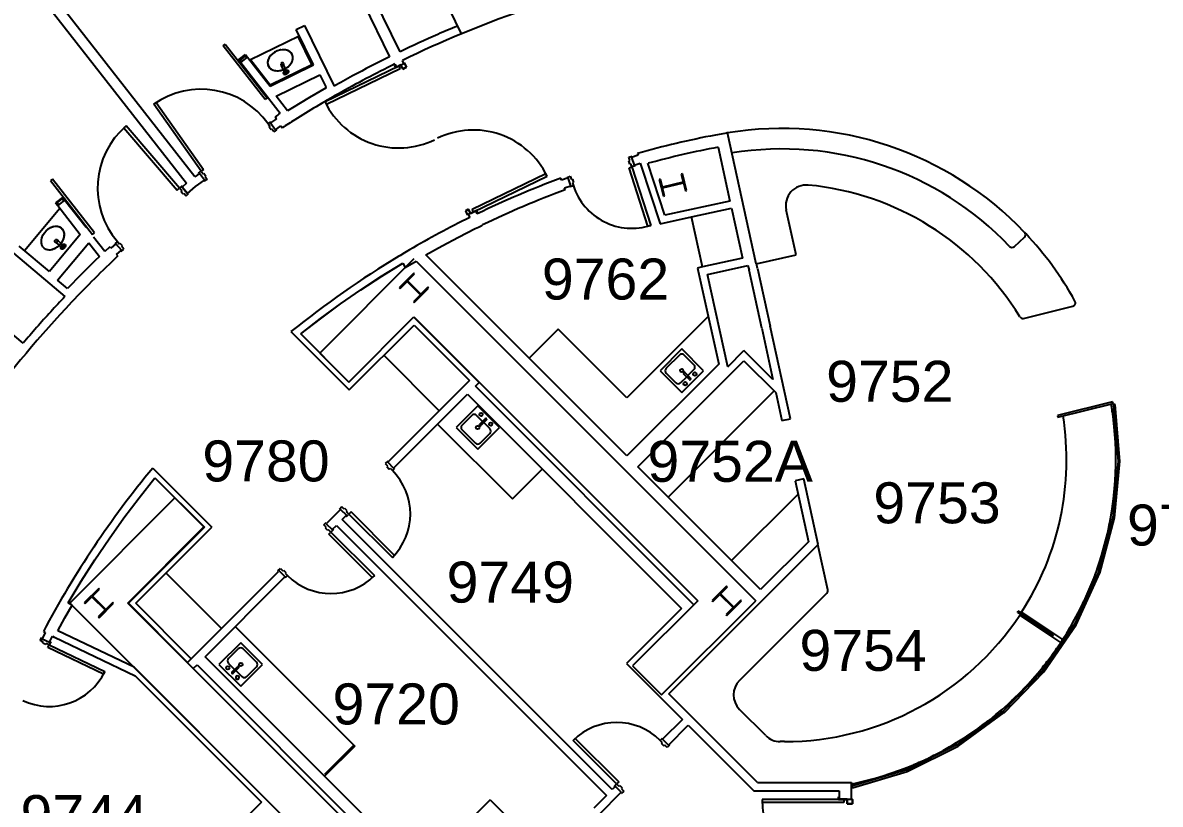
# Model space of a CAD drawing. Header units: inches. Extents: x -59 to 5673, y -29 to 4299.
# Drawn here: x 384 to 1051, y 3465 to 3923 of the extents above; entities that cross this region are included whole.
import ezdxf

# ---------------------------------------------------------------- set-up
doc = ezdxf.new("R2010")
doc.units = ezdxf.units.IN
doc.header["$LTSCALE"] = 96
doc.header["$MEASUREMENT"] = 0
for name, color, linetype in [('A-ANNO-ROOM', 4, 'Continuous'), ('A-COLS', 5, 'Continuous'), ('A-DOOR', 2, 'Continuous'), ('A-FLOR-CASE', 3, 'Continuous'), ('A-FLOR-PFIX', 2, 'Continuous'), ('A-GLAZ', 2, 'Continuous'), ('A-WALL-FULL', 6, 'Continuous')]:
    doc.layers.add(name, color=color, linetype=linetype)
doc.styles.add('ARIAL', font='arial.ttf')

msp = doc.modelspace()

# ---------------------------------------------------------------- linework, layer by layer
at = {"layer": 'A-COLS'}
for p, q in [((757.96, 3831.06), (757.27, 3830.89)), ((757.27, 3830.89), (759.69, 3821.18)), ((759.12, 3826.41), (757.96, 3831.06)), ((770.85, 3834.27), (770.15, 3834.1)), ((770.15, 3834.1), (771.31, 3829.45)), ((773.27, 3824.57), (770.85, 3834.27)), ((770.92, 3831.05), (771.51, 3831.64)), ((771.31, 3829.45), (759.12, 3826.41)), ((759.22, 3826.01), (771.41, 3829.05)), ((760.38, 3821.36), (759.22, 3826.01)), ((768.09, 3828.22), (768.66, 3828.79)), ((771.41, 3829.05), (772.57, 3824.4)), ((771.83, 3827.36), (772.43, 3827.95)), ((772.57, 3824.4), (773.27, 3824.57)), ((759.69, 3821.18), (760.38, 3821.36)), ((613.51, 3776.12), (605.02, 3767.63)), ((605.5, 3767.16), (609.59, 3771.25)), ((609.59, 3771.25), (617.34, 3763.5)), ((609.89, 3771.55), (613.98, 3775.64)), ((617.64, 3763.8), (609.89, 3771.55)), ((613.98, 3775.64), (613.51, 3776.12)), ((605.02, 3767.63), (605.5, 3767.16)), ((612.82, 3768.01), (613.13, 3768.32)), ((613.72, 3758.93), (622.21, 3767.42)), ((615.13, 3765.71), (615.43, 3766.01)), ((621.73, 3767.89), (617.64, 3763.8)), ((622.21, 3767.42), (621.73, 3767.89)), ((617.34, 3763.5), (613.25, 3759.41)), ((613.25, 3759.41), (613.72, 3758.93)), ((428.95, 3591.56), (420.47, 3583.08)), ((425.34, 3587), (429.43, 3591.09)), ((429.43, 3591.09), (428.95, 3591.56)), ((796.74, 3592.89), (788.25, 3584.4)), ((793.12, 3588.32), (797.21, 3592.41)), ((797.21, 3592.41), (796.74, 3592.89)), ((420.94, 3582.6), (425.03, 3586.69)), ((425.03, 3586.69), (432.78, 3578.94)), ((433.09, 3579.25), (425.34, 3587)), ((788.25, 3584.4), (788.73, 3583.93)), ((788.73, 3583.93), (792.82, 3588.02)), ((792.82, 3588.02), (800.57, 3580.27)), ((800.87, 3580.57), (793.12, 3588.32)), ((793.39, 3587.45), (793.69, 3587.75)), ((795.69, 3585.14), (796, 3585.45)), ((804.96, 3584.66), (800.87, 3580.57)), ((805.44, 3584.19), (804.96, 3584.66)), ((420.47, 3583.08), (420.94, 3582.6)), ((428.27, 3583.46), (428.57, 3583.76)), ((432.78, 3578.94), (428.69, 3574.85)), ((429.17, 3574.38), (437.65, 3582.86)), ((430.57, 3581.15), (430.88, 3581.46)), ((437.18, 3583.34), (433.09, 3579.25)), ((437.65, 3582.86), (437.18, 3583.34)), ((800.57, 3580.27), (796.48, 3576.18)), ((796.95, 3575.7), (805.44, 3584.19)), ((428.69, 3574.85), (429.17, 3574.38)), ((796.48, 3576.18), (796.95, 3575.7))]:
    msp.add_line(p, q, dxfattribs=at)
at = {"layer": 'A-DOOR'}
for p, q in [((501.83, 3909.33), (503.01, 3910.25)), ((526.45, 3877.81), (501.83, 3909.33)), ((503.01, 3910.25), (527.63, 3878.73)), ((510.89, 3901.05), (514.92, 3904.2)), ((514.92, 3904.2), (516.16, 3902.62)), ((512.12, 3899.47), (510.89, 3901.05)), ((514.82, 3903.32), (511.76, 3900.94)), ((511.76, 3900.94), (512.61, 3899.85)), ((512.61, 3899.85), (512.12, 3899.47)), ((515.66, 3902.24), (514.82, 3903.32)), ((516.16, 3902.62), (515.66, 3902.24)), ((604.67, 3897.43), (561.53, 3876.39)), ((602.67, 3898.12), (602.22, 3897.9)), ((602.22, 3897.9), (602.87, 3896.56)), ((602.3, 3897.88), (602.69, 3898.07)), ((602.9, 3896.64), (602.3, 3897.88)), ((602.69, 3898.07), (602.67, 3898.12)), ((602.87, 3896.56), (605.85, 3898.01)), ((605.88, 3898.09), (602.9, 3896.64)), ((604.67, 3897.43), (605.44, 3895.86)), ((605.85, 3898.01), (607, 3895.65)), ((607.03, 3895.73), (605.88, 3898.09)), ((608.13, 3899.19), (607.68, 3898.97)), ((607.68, 3898.97), (607.7, 3898.91)), ((607.7, 3898.91), (608.1, 3899.1)), ((608.1, 3899.1), (609.22, 3896.8)), ((609.3, 3896.77), (608.13, 3899.19)), ((605.44, 3895.86), (562.33, 3874.83)), ((607, 3895.65), (609.3, 3896.77)), ((609.22, 3896.8), (607.03, 3895.73)), ((527.63, 3878.73), (526.45, 3877.81)), ((461.24, 3875.01), (462.67, 3876.02)), ((489, 3835.85), (461.24, 3875.01)), ((462.67, 3876.02), (490.43, 3836.86)), ((561.59, 3876.42), (562.35, 3874.85)), ((528.16, 3863.61), (529.79, 3864.76)), ((530.08, 3864.36), (529.67, 3864.07)), ((529.79, 3864.76), (530.08, 3864.36)), ((445.01, 3862.33), (443.69, 3861.19)), ((443.69, 3861.19), (474.97, 3824.78)), ((476.29, 3825.92), (445.01, 3862.33)), ((528.16, 3863.61), (529.28, 3862.03)), ((528.77, 3861.66), (529.28, 3862.03)), ((529.93, 3860.03), (528.77, 3861.66)), ((529.67, 3864.07), (532.49, 3860.09)), ((530.44, 3860.39), (529.93, 3860.03)), ((531.56, 3858.81), (530.44, 3860.39)), ((533.19, 3859.97), (531.56, 3858.81)), ((532.49, 3860.09), (532.9, 3860.38)), ((532.9, 3860.38), (533.19, 3859.97)), ((739.42, 3843.95), (741.33, 3844.57)), ((741.33, 3844.57), (741.48, 3844.1)), ((740.02, 3842.11), (739.42, 3843.95)), ((739.43, 3841.92), (740.02, 3842.11)), ((740.05, 3840.02), (739.43, 3841.92)), ((739.57, 3837.83), (741.24, 3838.37)), ((750.68, 3803.58), (739.57, 3837.83)), ((740.64, 3840.21), (740.05, 3840.02)), ((741.24, 3838.37), (740.64, 3840.21)), ((741.48, 3844.1), (741, 3843.94)), ((741, 3843.94), (742.51, 3839.3)), ((743.14, 3838.98), (741.24, 3838.37)), ((741.24, 3838.37), (752.34, 3804.12)), ((742.51, 3839.3), (742.98, 3839.46)), ((742.98, 3839.46), (743.14, 3838.98)), ((401.89, 3831.25), (400.71, 3830.33)), ((426.52, 3799.73), (401.89, 3831.25)), ((487.37, 3834.69), (489, 3835.85)), ((487.66, 3834.29), (487.37, 3834.69)), ((488.06, 3834.58), (487.66, 3834.29)), ((490.88, 3830.6), (488.06, 3834.58)), ((490.43, 3836.86), (489, 3835.85)), ((489, 3835.85), (490.12, 3834.27)), ((490.12, 3834.27), (490.62, 3834.63)), ((490.62, 3834.63), (491.78, 3833)), ((492.4, 3831.06), (490.76, 3829.9)), ((491.78, 3833), (491.28, 3832.64)), ((491.28, 3832.64), (492.4, 3831.06)), ((647.62, 3813.52), (690.76, 3834.56)), ((648.38, 3811.94), (691.53, 3832.99)), ((691.53, 3832.99), (690.76, 3834.56)), ((703.28, 3832.23), (705.18, 3832.85)), ((703.43, 3831.76), (703.28, 3832.23)), ((703.91, 3831.91), (703.43, 3831.76)), ((705.41, 3827.27), (703.91, 3831.91)), ((705.18, 3832.85), (705.78, 3831.01)), ((705.78, 3831.01), (706.37, 3831.2)), ((706.37, 3831.2), (706.99, 3829.3)), ((400.71, 3830.33), (425.34, 3798.81)), ((474.97, 3824.78), (476.29, 3825.92)), ((477.81, 3827.23), (476.29, 3825.92)), ((476.29, 3825.92), (477.56, 3824.45)), ((477.56, 3824.45), (477.09, 3824.05)), ((477.76, 3826.52), (478.14, 3826.85)), ((480.93, 3822.82), (477.76, 3826.52)), ((478.1, 3826.89), (477.81, 3827.23)), ((490.47, 3830.31), (490.88, 3830.6)), ((490.76, 3829.9), (490.47, 3830.31)), ((704.94, 3827.12), (705.41, 3827.27)), ((705.09, 3826.64), (704.94, 3827.12)), ((706.99, 3827.26), (705.09, 3826.64)), ((706.99, 3829.3), (706.39, 3829.1)), ((706.39, 3829.1), (706.99, 3827.26)), ((407.75, 3820.46), (403.72, 3817.32)), ((404.59, 3817.21), (407.65, 3819.59)), ((407.65, 3819.59), (408.49, 3818.51)), ((408.99, 3818.89), (407.75, 3820.47)), ((408.49, 3818.51), (408.98, 3818.89)), ((477.09, 3824.05), (478.39, 3822.53)), ((478.39, 3822.53), (478.86, 3822.94)), ((478.86, 3822.94), (480.12, 3821.47)), ((480.12, 3821.47), (481.64, 3822.77)), ((481.31, 3823.15), (480.93, 3822.82)), ((481.64, 3822.77), (481.31, 3823.15)), ((403.72, 3817.32), (404.95, 3815.74)), ((405.44, 3816.12), (404.59, 3817.21)), ((404.95, 3815.74), (405.44, 3816.12)), ((645.6, 3813.51), (643.81, 3812.63)), ((643.81, 3812.63), (644.99, 3810.22)), ((643.89, 3812.6), (645.58, 3813.42)), ((645.01, 3810.3), (643.89, 3812.6)), ((645.58, 3813.42), (646.73, 3811.07)), ((646.76, 3811.15), (645.6, 3813.51)), ((646.73, 3811.07), (650.21, 3812.76)), ((650.24, 3812.85), (646.76, 3811.15)), ((648.38, 3811.94), (647.62, 3813.52)), ((650.21, 3812.76), (650.81, 3811.53)), ((650.9, 3811.5), (650.24, 3812.85)), ((650.81, 3811.53), (650.42, 3811.34)), ((650.42, 3811.34), (650.45, 3811.28)), ((650.45, 3811.28), (650.9, 3811.5)), ((644.99, 3810.22), (645.43, 3810.44)), ((645.41, 3810.49), (645.01, 3810.3)), ((645.43, 3810.44), (645.41, 3810.49)), ((425.34, 3798.81), (426.52, 3799.73)), ((752.34, 3804.12), (750.68, 3803.58)), ((439.88, 3794.64), (438.37, 3793.34)), ((438.37, 3793.34), (438.69, 3792.96)), ((438.69, 3792.96), (439.07, 3793.28)), ((439.07, 3793.28), (442.25, 3789.59)), ((439.88, 3794.64), (441.15, 3793.17)), ((441.62, 3793.58), (441.15, 3793.17)), ((442.92, 3792.06), (441.62, 3793.58)), ((442.45, 3791.65), (442.92, 3792.06)), ((443.71, 3790.19), (442.45, 3791.65)), ((441.87, 3789.26), (442.25, 3789.59)), ((441.87, 3789.26), (442.2, 3788.88)), ((442.2, 3788.88), (443.71, 3790.19)), ((598.21, 3666.08), (596.79, 3664.67)), ((596.79, 3664.67), (598.16, 3663.3)), ((598.56, 3665.73), (598.21, 3666.08)), ((598.21, 3665.38), (598.56, 3665.73)), ((601.66, 3661.93), (598.21, 3665.38)), ((598.16, 3663.3), (597.72, 3662.86)), ((597.72, 3662.86), (599.14, 3661.44)), ((599.14, 3661.44), (599.58, 3661.88)), ((599.58, 3661.88), (600.95, 3660.51)), ((600.95, 3660.51), (602.36, 3661.93)), ((602.01, 3662.28), (601.66, 3661.93)), ((602.36, 3661.93), (602.01, 3662.28)), ((571.34, 3639.21), (569.92, 3637.8)), ((569.92, 3637.8), (570.28, 3637.45)), ((570.28, 3637.45), (570.63, 3637.8)), ((570.63, 3637.8), (574.08, 3634.35)), ((572.71, 3637.84), (571.34, 3639.21)), ((573.15, 3638.28), (572.71, 3637.84)), ((574.56, 3636.87), (573.15, 3638.28)), ((574.08, 3634.35), (573.72, 3634)), ((573.72, 3634), (574.08, 3633.64)), ((574.08, 3633.64), (575.49, 3635.06)), ((574.12, 3636.43), (574.56, 3636.87)), ((575.49, 3635.06), (574.12, 3636.43)), ((576.73, 3636.3), (575.49, 3635.06)), ((575.49, 3635.06), (600.95, 3609.6)), ((602.19, 3610.84), (576.73, 3636.3)), ((560.82, 3628.69), (562.23, 3630.11)), ((562.19, 3627.32), (560.82, 3628.69)), ((561.75, 3626.89), (562.19, 3627.32)), ((563.17, 3625.47), (561.75, 3626.89)), ((562.23, 3630.11), (562.59, 3629.76)), ((562.59, 3629.76), (562.23, 3629.4)), ((562.23, 3629.4), (565.68, 3625.95)), ((563.6, 3625.91), (563.17, 3625.47)), ((564.97, 3624.54), (563.6, 3625.91)), ((563.74, 3623.3), (564.97, 3624.54)), ((566.39, 3625.95), (564.97, 3624.54)), ((564.97, 3624.54), (590.43, 3599.08)), ((565.68, 3625.95), (566.04, 3626.31)), ((566.04, 3626.31), (566.39, 3625.95)), ((589.19, 3597.85), (563.74, 3623.3)), ((600.95, 3609.6), (602.19, 3610.84)), ((533.95, 3601.82), (535.36, 3603.24)), ((534.3, 3601.47), (533.95, 3601.82)), ((534.66, 3601.82), (534.3, 3601.47)), ((538.1, 3598.38), (534.66, 3601.82)), ((535.36, 3603.24), (536.73, 3601.87)), ((536.73, 3601.87), (537.18, 3602.31)), ((537.18, 3602.31), (538.59, 3600.9)), ((537.75, 3598.02), (538.1, 3598.38)), ((538.1, 3597.67), (537.75, 3598.02)), ((539.52, 3599.08), (538.1, 3597.67)), ((538.59, 3600.9), (538.15, 3600.45)), ((538.15, 3600.45), (539.52, 3599.08)), ((590.43, 3599.08), (589.19, 3597.85)), ((394.7, 3560.95), (395.56, 3562.75)), ((396.45, 3560.11), (394.7, 3560.95)), ((395.56, 3562.75), (396.01, 3562.54)), ((396.01, 3562.54), (395.8, 3562.09)), ((395.8, 3562.09), (400.2, 3559.98)), ((396.18, 3559.56), (396.45, 3560.11)), ((397.99, 3558.69), (396.18, 3559.56)), ((398.25, 3559.25), (397.99, 3558.69)), ((400, 3558.42), (398.25, 3559.25)), ((399.25, 3556.84), (400, 3558.42)), ((400.86, 3560.22), (400, 3558.42)), ((400, 3558.42), (432.48, 3542.89)), ((400.2, 3559.98), (400.41, 3560.44)), ((400.41, 3560.44), (400.86, 3560.22)), ((431.73, 3541.31), (399.25, 3556.84)), ((432.48, 3542.89), (431.73, 3541.31)), ((706.84, 3502.48), (708.08, 3503.71)), ((732.29, 3477.02), (706.84, 3502.48)), ((708.08, 3503.71), (733.53, 3478.26)), ((757.75, 3502.48), (759.16, 3503.89)), ((759.12, 3501.11), (757.75, 3502.48)), ((758.68, 3500.66), (759.12, 3501.11)), ((760.09, 3499.25), (758.68, 3500.66)), ((759.16, 3503.89), (759.52, 3503.54)), ((759.52, 3503.54), (759.16, 3503.18)), ((759.16, 3503.18), (762.61, 3499.74)), ((760.53, 3499.69), (760.09, 3499.25)), ((761.9, 3498.32), (760.53, 3499.69)), ((763.32, 3499.74), (761.9, 3498.32)), ((762.61, 3499.74), (762.96, 3500.09)), ((762.96, 3500.09), (763.32, 3499.74)), ((733.53, 3478.26), (732.29, 3477.02)), ((730.88, 3475.61), (732.29, 3477.02)), ((731.23, 3475.25), (730.88, 3475.61)), ((731.59, 3475.61), (731.23, 3475.25)), ((735.03, 3472.16), (731.59, 3475.61)), ((732.29, 3477.02), (733.66, 3475.65)), ((733.66, 3475.65), (734.1, 3476.09)), ((734.1, 3476.09), (735.52, 3474.67)), ((734.68, 3471.81), (735.03, 3472.16)), ((735.03, 3471.45), (734.68, 3471.81)), ((736.45, 3472.87), (735.03, 3471.45)), ((735.52, 3474.67), (735.08, 3474.24)), ((735.08, 3474.24), (736.45, 3472.87)), ((817.45, 3468.01), (817.45, 3466.26)), ((865.45, 3468.01), (817.45, 3468.01)), ((865.45, 3466.26), (817.45, 3466.26)), ((862.7, 3469.51), (862.2, 3469.51)), ((862.2, 3469.51), (862.2, 3468.01)), ((862.2, 3468.01), (867.27, 3468.01)), ((862.27, 3468.08), (862.27, 3469.45)), ((862.27, 3469.45), (862.7, 3469.45)), ((867.33, 3468.08), (862.27, 3468.08)), ((862.7, 3469.45), (862.7, 3469.51)), ((865.45, 3468.01), (865.45, 3466.26)), ((867.27, 3468.01), (867.27, 3465.39)), ((867.27, 3465.39), (870.45, 3465.39)), ((867.33, 3465.45), (867.33, 3468.08)), ((870.39, 3465.45), (867.33, 3465.45)), ((870.45, 3468.08), (869.95, 3468.08)), ((869.95, 3468.08), (869.95, 3468.01)), ((869.95, 3468.01), (870.39, 3468.01)), ((870.39, 3468.01), (870.39, 3465.45)), ((870.45, 3465.39), (870.45, 3468.08))]:
    msp.add_line(p, q, dxfattribs=at)
for centre, radius, start, end in [((489, 3835.85), 48, 35.32785, 125.32785), ((489, 3835.85), 48, 35.32785, 125.32785), ((604.67, 3897.43), 48, 206.00042, 296.00042), ((476.29, 3825.92), 48, 130.66785, 220.66785), ((476.29, 3825.92), 48, 130.66785, 220.66785), ((648.38, 3811.94), 48, 26.00042, 116.00042), ((741.24, 3838.37), 36, 197.96998, 287.96998), ((741.24, 3838.37), 36, 197.96998, 287.96998), ((575.49, 3635.06), 36, 315, 45), ((575.49, 3635.06), 36, 315, 45), ((564.97, 3624.54), 36, 225, 315), ((564.97, 3624.54), 36, 225, 315), ((400, 3558.42), 36, 244.44998, 334.44998), ((400, 3558.42), 36, 244.44998, 334.44998), ((732.29, 3477.02), 36, 45, 135), ((732.29, 3477.02), 36, 45, 135), ((865.45, 3468.01), 48, 180, 270)]:
    msp.add_arc(centre, radius, start, end, dxfattribs=at)
at = {"layer": 'A-FLOR-CASE'}
for p, q in [((517.44, 3900.98), (546.43, 3915.12)), ((553.75, 3898.38), (545.75, 3914.79)), ((530.77, 3904.63), (529.65, 3903.54)), ((532.1, 3905.55), (530.77, 3904.63)), ((533.56, 3906.27), (532.1, 3905.55)), ((535.1, 3906.74), (533.56, 3906.27)), ((536.65, 3906.96), (535.1, 3906.74)), ((538.14, 3906.9), (536.65, 3906.96)), ((539.5, 3906.58), (538.14, 3906.9)), ((540.69, 3906.01), (539.5, 3906.58)), ((541.64, 3905.2), (540.69, 3906.01)), ((541.69, 3905.15), (541.51, 3905.34)), ((542.31, 3904.21), (541.64, 3905.2)), ((542.68, 3903.07), (542.31, 3904.21)), ((517.9, 3901.2), (529.35, 3886.48)), ((528.19, 3901.06), (527.91, 3899.77)), ((527.91, 3899.77), (527.96, 3898.53)), ((527.93, 3898.72), (527.97, 3898.46)), ((527.96, 3898.53), (528.33, 3897.39)), ((528.78, 3902.34), (528.19, 3901.06)), ((529.65, 3903.54), (528.78, 3902.34)), ((529.35, 3886.48), (553.75, 3898.38)), ((535.6, 3898.69), (535.55, 3898.13)), ((535.55, 3898.13), (535.76, 3897.7)), ((535.76, 3897.7), (536.08, 3897.47)), ((537.25, 3898.29), (535.91, 3897.61)), ((535.91, 3897.61), (538.06, 3893.38)), ((536.08, 3897.47), (536.29, 3897.43)), ((536.29, 3897.43), (537.11, 3897.84)), ((537.11, 3897.84), (537.43, 3898.38)), ((539.39, 3894.05), (537.25, 3898.29)), ((537.39, 3898.82), (537.31, 3898.94)), ((537.43, 3898.38), (537.39, 3898.82)), ((539.87, 3896.96), (540.99, 3898.05)), ((540.99, 3898.05), (541.86, 3899.26)), ((541.86, 3899.26), (542.45, 3900.54)), ((542.45, 3900.54), (542.73, 3901.82)), ((542.7, 3902.96), (542.67, 3903.13)), ((542.73, 3901.82), (542.68, 3903.07)), ((542.72, 3901.71), (542.72, 3901.76)), ((528.33, 3897.39), (529, 3896.39)), ((528.96, 3896.44), (529.07, 3896.32)), ((529, 3896.39), (529.95, 3895.59)), ((529.95, 3895.59), (531.14, 3895.02)), ((530, 3895.56), (530.05, 3895.53)), ((531.14, 3895.02), (532.5, 3894.7)), ((532.5, 3894.7), (533.54, 3894.63)), ((533.55, 3894.63), (533.99, 3894.64)), ((533.99, 3894.64), (535.54, 3894.86)), ((535.54, 3894.86), (537.08, 3895.33)), ((537.08, 3895.33), (538.54, 3896.04)), ((538.54, 3896.04), (539.87, 3896.96)), ((385.5, 3789.38), (406.23, 3814.09)), ((776.12, 3809.05), (799.57, 3814.19)), ((799.57, 3814.19), (805.99, 3784.89)), ((837.44, 3786.8), (831.65, 3813.18)), ((782.55, 3779.75), (776.12, 3809.05)), ((395.74, 3796.84), (396.32, 3798.3)), ((396.32, 3798.3), (397.15, 3799.67)), ((397.15, 3799.67), (398.2, 3800.92)), ((398.2, 3800.92), (399.41, 3801.98)), ((399.41, 3801.98), (400.74, 3802.81)), ((400.74, 3802.81), (402.12, 3803.36)), ((402.12, 3803.36), (403.5, 3803.62)), ((403.5, 3803.62), (404.82, 3803.58)), ((404.82, 3803.58), (406.01, 3803.24)), ((405.84, 3803.31), (406.08, 3803.21)), ((406.01, 3803.24), (407.03, 3802.6)), ((407.03, 3802.6), (407.83, 3801.71)), ((407.8, 3801.76), (407.89, 3801.62)), ((407.83, 3801.71), (408.38, 3800.59)), ((408.63, 3797.9), (408.32, 3796.44)), ((408.38, 3800.59), (408.65, 3799.3)), ((408.4, 3800.53), (408.42, 3800.48)), ((408.65, 3799.3), (408.63, 3797.9)), ((395.41, 3793.98), (395.43, 3795.38)), ((395.68, 3792.69), (395.41, 3793.98)), ((395.43, 3795.38), (395.74, 3796.84)), ((396.23, 3791.58), (395.68, 3792.69)), ((396.27, 3791.52), (396.13, 3791.73)), ((397.03, 3790.68), (396.23, 3791.58)), ((404.65, 3791.3), (403.32, 3790.48)), ((403.45, 3794.15), (403.35, 3794.26)), ((403.86, 3794.01), (403.45, 3794.15)), ((404.47, 3794.19), (403.86, 3794.01)), ((404, 3794.17), (404.98, 3795.3)), ((407.59, 3791.06), (404, 3794.17)), ((404.01, 3795.87), (404.56, 3795.77)), ((405.07, 3794.88), (404.47, 3794.19)), ((404.56, 3795.77), (404.93, 3795.46)), ((405.86, 3792.36), (404.65, 3791.3)), ((404.93, 3795.46), (405.08, 3795.1)), ((404.98, 3795.3), (408.57, 3792.19)), ((405.08, 3795.1), (405.07, 3794.88)), ((406.91, 3793.61), (405.86, 3792.36)), ((407.74, 3794.99), (406.91, 3793.61)), ((408.32, 3796.44), (407.74, 3794.99)), ((965.3, 3791.7), (971.15, 3797.16)), ((398.05, 3790.05), (397.03, 3790.68)), ((398.15, 3790), (397.99, 3790.07)), ((399.24, 3789.7), (398.05, 3790.05)), ((400.56, 3789.66), (399.24, 3789.7)), ((399.36, 3789.68), (399.3, 3789.69)), ((401.94, 3789.92), (400.56, 3789.66)), ((403.32, 3790.48), (401.94, 3789.92)), ((805.99, 3784.89), (782.55, 3779.75)), ((814.12, 3781.68), (837.44, 3786.8)), ((970.68, 3749.67), (999.5, 3756.85)), ((785.97, 3750.73), (738.33, 3703.09)), ((698.03, 3743.39), (681.06, 3726.42)), ((738.33, 3703.09), (698.03, 3743.39)), ((595.99, 3728.03), (628.42, 3695.59)), ((762.46, 3645.02), (824.58, 3707.13)), ((627.47, 3687.74), (671.31, 3643.9)), ((671.31, 3643.9), (688.79, 3661.39)), ((838.6, 3646.74), (799.67, 3607.81)), ((856.02, 3590.68), (850.21, 3617.15)), ((468.44, 3600.49), (500.88, 3568.05)), ((804.31, 3537.67), (855.48, 3588.84)), ((992.41, 3559.87), (968.37, 3575.85)), ((969.46, 3577.53), (993.51, 3561.54)), ((508.92, 3569.2), (578.93, 3499.19)), ((819.67, 3505.34), (804.31, 3520.7)), ((578.4, 3499.72), (561.25, 3482.58)), ((578.93, 3499.19), (561.25, 3481.52)), ((830.58, 3501.83), (828.15, 3501.83)), ((869.95, 3477.83), (869.95, 3476.99))]:
    msp.add_line(p, q, dxfattribs=at)
for centre in [(538.73, 3893.71), (408.08, 3791.62)]:
    msp.add_circle(centre, 0.75, dxfattribs=at)
for centre, radius, start, end in [((536.53, 3898.33), 1, 125, 144.66214), ((536.53, 3898.33), 1, 44, 114.51471), ((829.28, 3664.86), 196, 43.59069, 99.38079), ((829.27, 3664.86), 184, 43.61369, 99.1842), ((843.38, 3815.75), 12, 84.63925, 192.37196), ((829.22, 3664.91), 163.5, 31.59044, 84.63925), ((969.79, 3798.62), 2, 313, 43.59069), ((970.47, 3797.89), 2, 43.29534, 58.20982), ((829.28, 3664.86), 196, 28.96017, 43.29534), ((404.14, 3794.87), 1, 143.5781, 212), ((404.14, 3794.87), 1, 113, 131), ((963.93, 3793.16), 2, 223.61369, 313), ((999.02, 3758.79), 2, 284, 28.96017), ((970.2, 3751.61), 2, 211.59044, 284), ((830.58, 3667.08), 194.13, 327.06837, 9.63996), ((830.58, 3667.08), 165.25, 327.1866, 8.87622), ((854.06, 3590.25), 2, 315, 12.37196), ((830.58, 3667.08), 165.25, 270, 326.49314), ((830.58, 3667.08), 194.13, 281.70269, 326.47805), ((812.8, 3529.18), 12, 135, 225), ((828.15, 3513.83), 12, 225, 270)]:
    msp.add_arc(centre, radius, start, end, dxfattribs=at)
at = {"layer": 'A-FLOR-CASE', "extrusion": (0, 0, -1)}
msp.add_ellipse((538.69, 3893.69), major_axis=(-1.56, -0.79), ratio=0.571429, dxfattribs=at)
at = {"layer": 'A-FLOR-CASE'}
msp.add_ellipse((408.11, 3791.65), major_axis=(1.15, 1.32), ratio=0.571429, dxfattribs=at)
for points, knots in [([(531.06, 3904.86), (530.85, 3904.7), (530.6, 3904.49), (530.35, 3904.26), (530.3, 3904.21)], [4.9749558, 4.9749558, 4.9749558, 4.9749558, 5.0748804, 5.1046577, 5.1046577, 5.1046577, 5.1046577]), ([(532.48, 3905.77), (532.31, 3905.68), (532.03, 3905.52), (531.75, 3905.34), (531.64, 3905.27)], [4.7595613, 4.7595613, 4.7595613, 4.7595613, 4.8332195, 4.883074, 4.883074, 4.883074, 4.883074]), ([(534.06, 3906.45), (533.93, 3906.41), (533.63, 3906.3), (533.33, 3906.18), (533.15, 3906.1)], [4.541704, 4.541704, 4.541704, 4.541704, 4.5915585, 4.6652167, 4.6652167, 4.6652167, 4.6652167]), ([(535.72, 3906.86), (535.65, 3906.85), (535.32, 3906.79), (535, 3906.72), (534.75, 3906.66)], [4.3201203, 4.3201203, 4.3201203, 4.3201203, 4.3498975, 4.4498221, 4.4498221, 4.4498221, 4.4498221]), ([(537.39, 3906.96), (537.36, 3906.96), (537.02, 3906.97), (536.67, 3906.96), (536.36, 3906.93)], [4.0945479, 4.0945479, 4.0945479, 4.0945479, 4.1082365, 4.2352464, 4.2352464, 4.2352464, 4.2352464]), ([(538.96, 3906.74), (538.96, 3906.74), (538.63, 3906.82), (538.28, 3906.88), (537.92, 3906.92)], [3.8663935, 3.8663935, 3.8663935, 3.8663935, 3.8665756, 4.0199157, 4.0199157, 4.0199157, 4.0199157]), ([(528.89, 3902.52), (528.7, 3902.21), (528.53, 3901.9), (528.4, 3901.59), (528.4, 3901.59)], [5.4048623, 5.4048623, 5.4048623, 5.4048623, 5.5582024, 5.5583845, 5.5583845, 5.5583845, 5.5583845]), ([(529.85, 3903.76), (529.63, 3903.52), (529.41, 3903.26), (529.21, 3902.99), (529.19, 3902.96)], [5.1895316, 5.1895316, 5.1895316, 5.1895316, 5.3165414, 5.3302301, 5.3302301, 5.3302301, 5.3302301]), ([(540.79, 3897.84), (541.01, 3898.07), (541.23, 3898.34), (541.43, 3898.61), (541.45, 3898.64)], [2.0479389, 2.0479389, 2.0479389, 2.0479389, 2.1749488, 2.1886374, 2.1886374, 2.1886374, 2.1886374]), ([(541.75, 3899.08), (541.94, 3899.39), (542.11, 3899.7), (542.24, 3900.01), (542.24, 3900.01)], [2.2632696, 2.2632696, 2.2632696, 2.2632696, 2.4166097, 2.4167919, 2.4167919, 2.4167919, 2.4167919]), ([(531.68, 3894.86), (531.68, 3894.86), (532.01, 3894.78), (532.36, 3894.71), (532.72, 3894.68)], [0.7248008, 0.7248008, 0.7248008, 0.7248008, 0.7249829, 0.878323, 0.878323, 0.878323, 0.878323]), ([(533.25, 3894.64), (533.28, 3894.64), (533.38, 3894.64), (533.48, 3894.63), (533.55, 3894.63)], [0.95295524, 0.95295524, 0.95295524, 0.95295524, 0.96664389, 0.99436482, 0.99436482, 0.99436482, 0.99436482]), ([(534.92, 3894.74), (534.99, 3894.75), (535.32, 3894.81), (535.64, 3894.88), (535.9, 3894.94)], [1.1785276, 1.1785276, 1.1785276, 1.1785276, 1.2083049, 1.3082295, 1.3082295, 1.3082295, 1.3082295]), ([(536.58, 3895.15), (536.71, 3895.19), (537.01, 3895.3), (537.31, 3895.42), (537.49, 3895.5)], [1.4001113, 1.4001113, 1.4001113, 1.4001113, 1.4499658, 1.523624, 1.523624, 1.523624, 1.523624]), ([(538.16, 3895.83), (538.33, 3895.92), (538.61, 3896.08), (538.88, 3896.25), (538.98, 3896.32)], [1.6179686, 1.6179686, 1.6179686, 1.6179686, 1.6916268, 1.739747, 1.739747, 1.739747, 1.739747]), ([(539.58, 3896.74), (539.79, 3896.9), (540.04, 3897.11), (540.29, 3897.33), (540.34, 3897.39)], [1.8333632, 1.8333632, 1.8333632, 1.8333632, 1.9332878, 1.963065, 1.963065, 1.963065, 1.963065]), ([(396.05, 3797.72), (396.08, 3797.79), (396.21, 3798.09), (396.36, 3798.39), (396.49, 3798.62)], [4.3201203, 4.3201203, 4.3201203, 4.3201203, 4.3498975, 4.4498221, 4.4498221, 4.4498221, 4.4498221]), ([(396.85, 3799.23), (396.92, 3799.34), (397.1, 3799.61), (397.3, 3799.87), (397.41, 3800.03)], [4.541704, 4.541704, 4.541704, 4.541704, 4.5915585, 4.6652167, 4.6652167, 4.6652167, 4.6652167]), ([(397.89, 3800.6), (398.02, 3800.74), (398.25, 3800.98), (398.48, 3801.2), (398.58, 3801.29)], [4.7595613, 4.7595613, 4.7595613, 4.7595613, 4.8332195, 4.883074, 4.883074, 4.883074, 4.883074]), ([(399.12, 3801.76), (399.33, 3801.92), (399.59, 3802.12), (399.87, 3802.3), (399.93, 3802.34)], [4.9749558, 4.9749558, 4.9749558, 4.9749558, 5.0748804, 5.1046577, 5.1046577, 5.1046577, 5.1046577]), ([(400.48, 3802.67), (400.76, 3802.82), (401.07, 3802.97), (401.39, 3803.1), (401.42, 3803.11)], [5.1895316, 5.1895316, 5.1895316, 5.1895316, 5.3165414, 5.3302301, 5.3302301, 5.3302301, 5.3302301]), ([(401.92, 3803.29), (402.26, 3803.4), (402.6, 3803.49), (402.94, 3803.55), (402.94, 3803.55)], [5.4048623, 5.4048623, 5.4048623, 5.4048623, 5.5582024, 5.5583845, 5.5583845, 5.5583845, 5.5583845]), ([(408.67, 3798.74), (408.67, 3798.74), (408.68, 3798.39), (408.65, 3798.04), (408.6, 3797.69)], [0.7248008, 0.7248008, 0.7248008, 0.7248008, 0.7249829, 0.878323, 0.878323, 0.878323, 0.878323]), ([(395.39, 3794.54), (395.39, 3794.55), (395.38, 3794.89), (395.41, 3795.24), (395.46, 3795.6)], [3.8663935, 3.8663935, 3.8663935, 3.8663935, 3.8665756, 4.0199157, 4.0199157, 4.0199157, 4.0199157]), ([(395.55, 3796.12), (395.56, 3796.15), (395.63, 3796.48), (395.73, 3796.82), (395.83, 3797.12)], [4.0945479, 4.0945479, 4.0945479, 4.0945479, 4.1082365, 4.2352464, 4.2352464, 4.2352464, 4.2352464]), ([(404.94, 3791.53), (404.73, 3791.36), (404.47, 3791.17), (404.19, 3790.98), (404.13, 3790.94)], [1.8333632, 1.8333632, 1.8333632, 1.8333632, 1.9332878, 1.963065, 1.963065, 1.963065, 1.963065]), ([(406.17, 3792.68), (406.04, 3792.54), (405.81, 3792.3), (405.58, 3792.08), (405.48, 3791.99)], [1.6179686, 1.6179686, 1.6179686, 1.6179686, 1.6916268, 1.7414813, 1.7414813, 1.7414813, 1.7414813]), ([(407.21, 3794.05), (407.14, 3793.94), (406.96, 3793.67), (406.76, 3793.41), (406.65, 3793.26)], [1.4001113, 1.4001113, 1.4001113, 1.4001113, 1.4499658, 1.523624, 1.523624, 1.523624, 1.523624]), ([(408.01, 3795.57), (407.98, 3795.5), (407.85, 3795.19), (407.7, 3794.89), (407.57, 3794.67)], [1.1785276, 1.1785276, 1.1785276, 1.1785276, 1.2083049, 1.3082295, 1.3082295, 1.3082295, 1.3082295]), ([(408.51, 3797.16), (408.5, 3797.13), (408.43, 3796.8), (408.33, 3796.46), (408.23, 3796.16)], [0.9529552, 0.9529552, 0.9529552, 0.9529552, 0.9666439, 1.0936537, 1.0936537, 1.0936537, 1.0936537]), ([(402.14, 3789.99), (401.8, 3789.88), (401.46, 3789.79), (401.12, 3789.73), (401.12, 3789.73)], [2.2632696, 2.2632696, 2.2632696, 2.2632696, 2.4166097, 2.4167919, 2.4167919, 2.4167919, 2.4167919]), ([(403.58, 3790.62), (403.3, 3790.46), (402.99, 3790.31), (402.67, 3790.18), (402.64, 3790.17)], [2.0479389, 2.0479389, 2.0479389, 2.0479389, 2.1749488, 2.1886374, 2.1886374, 2.1886374, 2.1886374])]:
    msp.add_open_spline(points, degree=3, knots=knots, dxfattribs=at)
for points in [[(540.33, 3906.21), (540.03, 3906.37), (539.71, 3906.51), (539.37, 3906.62)], [(541.42, 3905.43), (541.18, 3905.66), (540.92, 3905.86), (540.62, 3906.04)], [(542.31, 3904.21), (542.13, 3904.58), (541.9, 3904.92), (541.62, 3905.23)], [(542.69, 3903.04), (542.62, 3903.45), (542.49, 3903.84), (542.31, 3904.21)], [(527.92, 3899.85), (527.89, 3899.51), (527.86, 3899.16), (527.91, 3898.84)], [(527.95, 3898.56), (528.02, 3898.15), (528.15, 3897.76), (528.33, 3897.39)], [(528.24, 3901.19), (528.12, 3900.86), (528.04, 3900.52), (527.97, 3900.19)], [(542.4, 3900.4), (542.52, 3900.74), (542.6, 3901.07), (542.67, 3901.41)], [(542.72, 3901.75), (542.75, 3902.09), (542.78, 3902.44), (542.73, 3902.76)], [(528.33, 3897.39), (528.51, 3897.02), (528.74, 3896.68), (529.02, 3896.37)], [(529.22, 3896.17), (529.46, 3895.94), (529.73, 3895.74), (530.02, 3895.55)], [(530.31, 3895.38), (530.61, 3895.22), (530.93, 3895.09), (531.27, 3894.98)], [(533.55, 3894.63), (533.79, 3894.63), (534.04, 3894.64), (534.28, 3894.66)], [(403.36, 3803.61), (403.72, 3803.64), (404.06, 3803.64), (404.4, 3803.62)], [(404.74, 3803.59), (405.08, 3803.54), (405.42, 3803.48), (405.73, 3803.36)], [(405.98, 3803.25), (406.37, 3803.08), (406.72, 3802.86), (407.03, 3802.6)], [(407.03, 3802.6), (407.34, 3802.34), (407.62, 3802.03), (407.85, 3801.68)], [(408, 3801.44), (408.16, 3801.16), (408.3, 3800.85), (408.4, 3800.51)], [(408.5, 3800.19), (408.58, 3799.86), (408.63, 3799.52), (408.66, 3799.16)], [(395.56, 3793.09), (395.48, 3793.42), (395.43, 3793.77), (395.4, 3794.12)], [(396.06, 3791.84), (395.9, 3792.13), (395.76, 3792.44), (395.66, 3792.77)], [(397.03, 3790.68), (396.72, 3790.94), (396.44, 3791.25), (396.21, 3791.6)], [(398.08, 3790.04), (397.69, 3790.2), (397.34, 3790.42), (397.03, 3790.68)], [(399.32, 3789.69), (398.98, 3789.74), (398.64, 3789.8), (398.33, 3789.92)], [(400.7, 3789.68), (400.34, 3789.64), (400, 3789.64), (399.66, 3789.66)]]:
    msp.add_open_spline(points, degree=3, dxfattribs=at)
at = {"layer": 'A-FLOR-PFIX'}
for p, q in [((770.51, 3731.73), (757.78, 3719)), ((783.24, 3719), (770.51, 3731.73)), ((769.1, 3728.2), (761.32, 3720.42)), ((777.58, 3722.54), (771.93, 3728.2)), ((757.78, 3719), (770.51, 3706.28)), ((761.32, 3717.59), (766.98, 3711.93)), ((770.51, 3706.28), (783.24, 3719)), ((775.64, 3714.58), (772.28, 3717.94)), ((774.05, 3716.18), (777.58, 3719.71)), ((769.81, 3711.93), (773.34, 3715.47)), ((774.93, 3713.88), (771.57, 3717.24)), ((650.98, 3698.52), (638.25, 3685.79)), ((663.7, 3685.79), (650.98, 3698.52)), ((647.44, 3692.86), (641.78, 3687.21)), ((653.8, 3689.33), (650.27, 3692.86)), ((655.4, 3690.92), (652.04, 3687.56)), ((638.25, 3685.79), (650.98, 3673.07)), ((641.78, 3684.38), (649.56, 3676.6)), ((650.98, 3673.07), (663.7, 3685.79)), ((656.1, 3690.21), (652.74, 3686.85)), ((658.05, 3685.09), (654.51, 3688.62)), ((652.39, 3676.6), (658.05, 3682.26)), ((512.13, 3559.68), (499.4, 3546.95)), ((524.86, 3546.95), (512.13, 3559.68)), ((510.72, 3556.14), (505.06, 3550.48)), ((521.32, 3548.36), (513.54, 3556.14)), ((499.4, 3546.95), (512.13, 3534.22)), ((505.06, 3547.65), (508.59, 3544.12)), ((507, 3542.53), (510.36, 3545.89)), ((507.71, 3541.82), (511.07, 3545.18)), ((512.13, 3534.22), (524.86, 3546.95)), ((515.67, 3539.88), (521.32, 3545.53)), ((509.3, 3543.41), (512.84, 3539.88))]:
    msp.add_line(p, q, dxfattribs=at)
for centre in [(770.45, 3719.07), (778.11, 3717.06), (772.46, 3711.4), (652.92, 3693.39), (650.91, 3685.73), (658.58, 3687.74), (504.53, 3545), (512.2, 3547.01)]:
    msp.add_circle(centre, 1, dxfattribs=at)
for centre, radius, start, end in [((770.51, 3726.78), 2, 45, 135), ((762.73, 3719), 2, 135, 225), ((771.93, 3717.59), 0.5, 45, 225), ((776.17, 3721.13), 2, 315, 45), ((768.39, 3713.35), 2, 225, 315), ((775.29, 3714.23), 0.5, 225, 45), ((648.86, 3691.45), 2, 45, 135), ((655.75, 3690.57), 0.5, 315, 135), ((643.2, 3685.79), 2, 135, 225), ((652.39, 3687.21), 0.5, 135, 315), ((656.63, 3683.67), 2, 315, 45), ((650.98, 3678.02), 2, 225, 315), ((512.13, 3554.73), 2, 45, 135), ((506.47, 3549.07), 2, 135, 225), ((510.72, 3545.53), 0.5, 315, 135), ((519.91, 3546.95), 2, 315, 45), ((507.36, 3542.17), 0.5, 135, 315), ((510.19, 3539.35), 1, 135, 256.81981), ((510.19, 3539.35), 1, 258.04585, 135), ((514.25, 3541.29), 2, 225, 315)]:
    msp.add_arc(centre, radius, start, end, dxfattribs=at)
at = {"layer": 'A-GLAZ'}
for p, q in [((1022.79, 3700.82), (990.52, 3692.78)), ((990.77, 3691.81), (1023.03, 3699.85)), ((1023.03, 3699.85), (1022.79, 3700.82)), ((1024.29, 3699.3), (1023.3, 3699.22)), ((1023.3, 3699.22), (1025.96, 3665.83)), ((1026.95, 3665.91), (1024.29, 3699.3)), ((990.52, 3692.78), (990.77, 3691.81)), ((1025.96, 3666.13), (1022.93, 3632.78)), ((1023.92, 3632.69), (1026.95, 3666.04)), ((1026.95, 3666.04), (1025.96, 3666.13)), ((1025.96, 3665.83), (1026.95, 3665.91)), ((1022.98, 3633.07), (1014.35, 3600.72)), ((1015.31, 3600.46), (1023.94, 3632.82)), ((1022.93, 3632.78), (1023.92, 3632.69)), ((1023.94, 3632.82), (1022.98, 3633.07)), ((1014.45, 3601), (1000.46, 3570.57)), ((1001.37, 3570.15), (1015.35, 3600.58)), ((1014.35, 3600.72), (1015.31, 3600.46)), ((1015.35, 3600.58), (1014.45, 3601)), ((967, 3577.36), (967.56, 3578.19)), ((988.09, 3564.54), (967.56, 3578.19)), ((967, 3577.36), (987.54, 3563.71)), ((1000.61, 3570.83), (981.68, 3543.21)), ((982.5, 3542.64), (1001.43, 3570.26)), ((987.54, 3563.71), (988.09, 3564.54)), ((1000.46, 3570.57), (1001.37, 3570.15)), ((1001.43, 3570.26), (1000.61, 3570.83)), ((981.86, 3543.44), (958.53, 3519.42)), ((959.25, 3518.72), (982.58, 3542.74)), ((981.68, 3543.21), (982.5, 3542.64)), ((982.58, 3542.74), (981.86, 3543.44)), ((958.75, 3519.62), (931.69, 3499.89)), ((932.28, 3499.09), (959.34, 3518.81)), ((958.53, 3519.42), (959.25, 3518.72)), ((959.34, 3518.81), (958.75, 3519.62)), ((931.94, 3500.05), (901.93, 3485.19)), ((902.38, 3484.29), (932.39, 3499.15)), ((931.69, 3499.89), (932.28, 3499.09)), ((932.39, 3499.15), (931.94, 3500.05)), ((902.21, 3485.3), (870.11, 3475.74)), ((901.93, 3485.19), (902.38, 3484.29)), ((902.49, 3484.34), (902.21, 3485.3)), ((870.4, 3474.78), (902.49, 3484.34)), ((870.11, 3475.74), (870.4, 3474.78))]:
    msp.add_line(p, q, dxfattribs=at)
at = {"layer": 'A-WALL-FULL'}
for p, q in [((317.11, 4037.79), (480.4, 3828.79)), ((485.22, 3832.56), (343.13, 4014.43)), ((621.71, 3956.28), (641.26, 3916.19)), ((584.21, 3933.54), (599.24, 3902.73)), ((605.53, 3905.8), (590.51, 3936.61)), ((544.67, 3918.71), (549.5, 3921.06)), ((554.75, 3898.04), (544.67, 3918.71)), ((549.5, 3921.06), (566.81, 3885.59)), ((512.12, 3899.47), (516.16, 3902.62)), ((512.12, 3899.47), (535.27, 3869.83)), ((516.16, 3902.62), (529.4, 3885.67)), ((529.4, 3885.67), (554.75, 3898.04)), ((602.43, 3898.6), (603.3, 3896.83)), ((603.3, 3896.83), (607.68, 3898.97)), ((607.68, 3898.97), (606.81, 3900.74)), ((532.92, 3879.74), (558.55, 3892.24)), ((558.55, 3892.24), (561.95, 3885.26)), ((562.22, 3884.7), (552.33, 3878.92)), ((562.22, 3884.7), (561.95, 3885.26)), ((539.63, 3871.14), (532.92, 3879.74)), ((552.33, 3878.92), (542.53, 3872.97)), ((542.53, 3872.97), (539.63, 3871.14)), ((533.08, 3866.48), (529.67, 3864.07)), ((532.37, 3867.59), (533.08, 3866.48)), ((529.67, 3864.07), (532.49, 3860.09)), ((532.49, 3860.09), (535.72, 3862.38)), ((535.72, 3862.38), (536.42, 3861.28)), ((793.44, 3857.6), (790.18, 3856.99)), ((796.7, 3858.19), (793.44, 3857.6)), ((797.01, 3858.25), (796.7, 3858.19)), ((797.31, 3858.3), (797.01, 3858.25)), ((814.12, 3781.68), (797.31, 3858.3)), ((744.88, 3845.2), (741, 3843.94)), ((744.58, 3846.29), (744.88, 3845.2)), ((791.73, 3849.9), (798.66, 3818.34)), ((741, 3843.94), (742.51, 3839.3)), ((742.51, 3839.3), (746.19, 3840.5)), ((746.19, 3840.5), (746.53, 3839.3)), ((746.58, 3839.32), (757.71, 3805.01)), ((760.56, 3809.99), (750.68, 3840.44)), ((488.06, 3834.58), (485.22, 3832.56)), ((490.88, 3830.6), (488.06, 3834.58)), ((700.03, 3830.65), (699.64, 3831.71)), ((703.91, 3831.91), (700.03, 3830.65)), ((705.41, 3827.27), (703.91, 3831.91)), ((480.4, 3828.79), (477.76, 3826.52)), ((477.76, 3826.52), (480.93, 3822.82)), ((480.93, 3822.82), (485.75, 3826.96)), ((485.75, 3826.96), (490.88, 3830.6)), ((701.73, 3826.08), (705.41, 3827.27)), ((702.16, 3824.91), (701.73, 3826.08)), ((408.98, 3818.89), (404.95, 3815.74)), ((421.56, 3802.8), (408.99, 3818.89)), ((798.66, 3818.34), (760.56, 3809.99)), ((404.95, 3815.74), (418.19, 3798.79)), ((649.82, 3812.57), (645.43, 3810.44)), ((650.65, 3810.86), (649.82, 3812.57)), ((645.43, 3810.44), (646.27, 3808.72)), ((653.27, 3804.07), (653.55, 3804.21)), ((653.55, 3804.21), (653.83, 3804.34)), ((757.71, 3805.01), (776.12, 3809.05)), ((418.19, 3798.79), (400.05, 3777.17)), ((639.73, 3797.29), (649.45, 3802.2)), ((649.45, 3802.2), (651.36, 3803.14)), ((651.36, 3803.14), (653.27, 3804.07)), ((400.05, 3777.17), (382.43, 3791.95)), ((404.76, 3772.08), (423.09, 3793.93)), ((423.09, 3793.93), (429.41, 3785.85)), ((432.49, 3788.81), (425.89, 3797.26)), ((435.22, 3791.41), (432.49, 3788.81)), ((435.27, 3791.47), (435.22, 3791.41)), ((436.03, 3790.67), (435.28, 3791.47)), ((439.07, 3793.28), (436.03, 3790.67)), ((442.25, 3789.59), (439.07, 3793.28)), ((620.58, 3786.9), (630.1, 3792.19)), ((630.1, 3792.19), (639.73, 3797.29)), ((378.98, 3787.84), (409.2, 3762.48)), ((429.41, 3785.85), (426.94, 3783.49)), ((439.37, 3787.11), (442.25, 3789.59)), ((440.24, 3786.19), (439.37, 3787.11)), ((613.62, 3784.5), (558.46, 3729.34)), ((605.01, 3786.2), (604.75, 3786.04)), ((605.28, 3786.36), (605.01, 3786.2)), ((608.13, 3788.06), (605.28, 3786.36)), ((610.98, 3789.74), (608.13, 3788.06)), ((738.33, 3669.15), (620.58, 3786.9)), ((426.94, 3783.49), (418.74, 3775.37)), ((594.69, 3774.37), (607.04, 3782.02)), ((594.71, 3774.39), (607.06, 3782.04)), ((607.04, 3782.02), (608.52, 3779.44)), ((607.06, 3782.04), (608.54, 3779.46)), ((608.52, 3779.44), (614.98, 3783.13)), ((614.98, 3783.13), (813.82, 3584.3)), ((782.55, 3779.75), (779.74, 3779.13)), ((779.74, 3779.13), (792.08, 3722.89)), ((785.55, 3775.41), (809.24, 3780.61)), ((809.24, 3780.61), (809.84, 3777.85)), ((817.29, 3743.91), (809.84, 3777.85)), ((814.85, 3778.95), (814.24, 3781.71)), ((814.85, 3778.95), (822.29, 3745.01)), ((410.68, 3767.11), (404.76, 3772.08)), ((418.74, 3775.37), (410.68, 3767.11)), ((582.51, 3766.38), (594.69, 3774.37)), ((582.53, 3766.4), (594.71, 3774.39)), ((797.41, 3721.33), (785.55, 3775.41)), ((570.55, 3758.07), (582.51, 3766.38)), ((570.57, 3758.09), (582.53, 3766.4)), ((558.8, 3749.46), (570.55, 3758.07)), ((558.82, 3749.48), (570.57, 3758.09)), ((384.72, 3735.15), (358.47, 3757.17)), ((547.29, 3740.55), (558.8, 3749.46)), ((547.31, 3740.57), (558.82, 3749.48)), ((575.43, 3712.37), (613.62, 3750.55)), ((575.69, 3707.73), (613.66, 3745.71)), ((613.62, 3750.55), (779.87, 3584.3)), ((613.66, 3750.13), (651.76, 3712.03)), ((613.66, 3745.71), (646.1, 3713.27)), ((834.15, 3690.88), (822.28, 3745.01)), ((541.54, 3741.88), (575.69, 3707.73)), ((575.45, 3712.39), (547.29, 3740.55)), ((817.29, 3743.91), (823.88, 3713.85)), ((558.46, 3729.34), (575.43, 3712.37)), ((744.79, 3662.69), (806.9, 3724.81)), ((797.41, 3721.33), (806.9, 3730.82)), ((823.88, 3713.85), (806.9, 3730.82)), ((806.9, 3724.81), (825.57, 3706.15)), ((792.08, 3722.89), (738.33, 3669.15)), ((646.1, 3713.27), (598.21, 3665.38)), ((649.64, 3709.91), (651.76, 3712.03)), ((601.66, 3661.93), (644.95, 3705.23)), ((644.95, 3705.23), (770.38, 3579.8)), ((777.56, 3581.99), (649.64, 3709.91)), ((825.57, 3706.15), (829.16, 3689.78)), ((829.16, 3689.78), (834.17, 3690.88)), ((598.21, 3665.38), (601.66, 3661.93)), ((460.57, 3661.98), (495.26, 3627.3)), ((816.64, 3590.84), (744.79, 3662.69)), ((452.61, 3644.64), (461.86, 3656.27)), ((461.86, 3656.27), (490.84, 3627.3)), ((841.88, 3655.71), (836.87, 3654.61)), ((836.87, 3654.61), (844.71, 3618.9)), ((850.31, 3617.26), (841.88, 3655.71)), ((412.09, 3582.97), (473.61, 3644.49)), ((443.67, 3632.76), (452.61, 3644.64)), ((490.58, 3627.52), (473.61, 3644.49)), ((570.63, 3637.8), (562.23, 3629.4)), ((574.08, 3634.35), (570.63, 3637.8)), ((435.04, 3620.65), (443.67, 3632.76)), ((571.6, 3631.88), (574.08, 3634.35)), ((729.73, 3473.75), (571.6, 3631.88)), ((446.03, 3582.97), (490.58, 3627.52)), ((490.84, 3627.3), (446.34, 3582.81)), ((450.76, 3582.81), (495.26, 3627.3)), ((562.23, 3629.4), (565.68, 3625.95)), ((565.68, 3625.95), (568.16, 3628.43)), ((568.16, 3628.43), (726.28, 3470.3)), ((426.74, 3608.32), (435.04, 3620.65)), ((844.71, 3618.9), (816.64, 3590.84)), ((762.82, 3529.76), (850.31, 3617.26)), ((418.77, 3595.77), (426.74, 3608.32)), ((480.99, 3548.16), (534.3, 3601.47)), ((491.25, 3551.52), (537.75, 3598.02)), ((538.1, 3598.38), (534.66, 3601.82)), ((411.14, 3583.01), (418.77, 3595.77)), ((409.14, 3574.23), (413.41, 3581.69)), ((413.41, 3581.69), (411.14, 3583.01)), ((412.09, 3582.97), (612.29, 3382.77)), ((612.29, 3416.71), (446.03, 3582.97)), ((446.34, 3582.81), (480.99, 3548.16)), ((483.2, 3550.37), (450.76, 3582.81)), ((770.38, 3579.8), (738.13, 3547.55)), ((779.87, 3584.3), (741.69, 3546.11)), ((758.66, 3529.14), (813.82, 3584.3)), ((405, 3566.69), (409.14, 3574.23)), ((397.56, 3565.77), (395.8, 3562.09)), ((396.56, 3566.29), (397.56, 3565.77)), ((449.72, 3545.32), (405, 3566.69)), ((395.8, 3562.09), (400.2, 3559.98)), ((400.2, 3559.98), (401.87, 3563.48)), ((401.87, 3563.48), (402.97, 3562.9)), ((402.97, 3562.9), (402.98, 3562.92)), ((402.98, 3562.92), (402.99, 3562.94)), ((402.99, 3562.94), (450.28, 3540.34)), ((590.86, 3451.91), (491.25, 3551.52)), ((526.43, 3468.6), (449.72, 3545.32)), ((484.36, 3544.64), (486.56, 3546.83)), ((486.56, 3546.83), (589.18, 3444.22)), ((738.13, 3547.55), (770.83, 3514.85)), ((741.69, 3546.11), (758.66, 3529.14)), ((450.28, 3540.34), (524.22, 3466.4)), ((814.75, 3477.83), (762.82, 3529.76)), ((770.83, 3514.85), (759.16, 3503.18)), ((762.61, 3499.74), (774.28, 3511.4)), ((774.28, 3511.4), (812.73, 3472.95)), ((759.16, 3503.18), (762.61, 3499.74)), ((814.75, 3477.83), (869.95, 3477.83)), ((869.95, 3468.08), (869.95, 3477.83)), ((722.31, 3459.43), (735.03, 3472.16)), ((731.59, 3475.61), (729.73, 3473.75)), ((735.03, 3472.16), (731.59, 3475.61)), ((812.73, 3472.95), (862.7, 3472.95)), ((862.7, 3472.95), (862.7, 3468.08)), ((524.22, 3466.4), (435.58, 3377.75)), ((658.22, 3467.65), (623.03, 3432.46)), ((658.22, 3467.65), (690.93, 3434.95)), ((726.28, 3470.3), (718.86, 3462.88)), ((862.7, 3468.08), (869.95, 3468.08))]:
    msp.add_line(p, q, dxfattribs=at)
for centre, radius, start, end in [((896.58, 3301.08), 666, 109.25646, 115.7904), ((896.58, 3301.08), 671.13, 112.56829, 113.62728), ((896.58, 3301.08), 671.13, 113.62908, 115.70076), ((896.58, 3301.08), 666, 116.20979, 119.45434), ((896.58, 3301.08), 671.13, 116.29837, 118.37149), ((893.19, 3307.29), 664.05, 118.37008, 119.4393), ((910.18, 3278.62), 692.24, 119.52093, 121.9559), ((983.57, 3151.56), 838.97, 119.60931, 120.38605), ((120.98, 4395.12), 668.98, 307.94844, 308.26264), ((896.58, 3301.07), 666, 121.98526, 122.7368), ((896.58, 3301.08), 566, 100.83506, 105.57767), ((896.58, 3301.08), 558.75, 100.81512, 105.13608), ((896.58, 3301.08), 558.75, 105.57234, 105.57767), ((896.58, 3301.08), 566, 110.36229, 115.75329), ((896.58, 3301.08), 558.75, 110.36229, 115.7517), ((896.58, 3301.08), 566, 116.24678, 120.3039), ((896.57, 3301.09), 666, 133.24914, 136.54565), ((896.58, 3301.08), 566, 121.04585, 128.84899), ((896.57, 3301.08), 666, 136.54565, 143.45432), ((896.57, 3301.08), 671.13, 136.56824, 137.61018), ((896.57, 3301.08), 671.13, 137.6112, 138.67097), ((896.57, 3301.08), 671.13, 138.67471, 139.70111), ((830.58, 3667.08), 194.12, 8.05573, 9.37384), ((830.58, 3667.08), 194.12, 5.22225, 6.67564), ((830.58, 3667.08), 194.13, 2.38856, 3.84399), ((830.58, 3667.08), 194.12, 359.55463, 1.01235), ((896.58, 3301.08), 566, 140.38355, 152.05767), ((830.58, 3667.08), 194.12, 356.72041, 358.1807), ((830.58, 3667.08), 194.12, 353.88585, 355.34905), ((830.58, 3667.08), 194.12, 351.05087, 352.51741), ((830.58, 3667.08), 194.12, 348.21538, 349.68576), ((830.58, 3667.08), 194.12, 345.37924, 346.85412), ((830.58, 3667.08), 194.13, 342.54228, 344.02247), ((830.58, 3667.08), 194.13, 339.70426, 341.19083), ((830.58, 3667.08), 194.13, 336.86483, 338.35918), ((830.58, 3667.08), 194.13, 334.02345, 335.52754), ((830.58, 3667.08), 194.13, 331.1793, 332.69589), ((830.58, 3667.08), 186.62, 326.48165, 326.63518), ((830.58, 3667.08), 186.62, 326.94225, 327.09578), ((830.58, 3667.08), 194.13, 328.33099, 329.86425), ((830.58, 3667.08), 194.13, 326.47796, 327.06841), ((830.58, 3667.08), 194.13, 323.9271, 325.29392), ((830.58, 3667.08), 194.13, 321.11539, 322.48017), ((830.58, 3667.08), 194.13, 318.30369, 319.66617), ((830.58, 3667.08), 194.13, 315.49199, 316.85186), ((830.58, 3667.08), 194.13, 312.68029, 314.03718), ((830.58, 3667.08), 194.13, 309.8686, 311.22206), ((830.58, 3667.08), 194.13, 307.0569, 308.40638), ((830.58, 3667.08), 194.13, 304.24521, 305.59), ((830.58, 3667.08), 194.13, 298.62183, 299.95429), ((830.58, 3667.08), 194.13, 301.43352, 302.77273), ((830.58, 3667.08), 194.13, 295.81015, 297.13427), ((830.58, 3667.08), 194.13, 290.18678, 291.48666), ((830.58, 3667.08), 194.13, 292.99846, 294.31205), ((830.58, 3667.08), 194.13, 281.7943, 282.96529), ((830.58, 3667.08), 194.12, 284.56342, 285.81813), ((830.58, 3667.08), 194.13, 287.3751, 288.65639)]:
    msp.add_arc(centre, radius, start, end, dxfattribs=at)

# ---------------------------------------------------------------- texts
at = {"layer": 'A-ANNO-ROOM', "style": 'ARIAL'}
for s, p in [('9762', (688.51, 3760.68)), ('9752', (855, 3700.81)), ('9780', (489.65, 3654.18)), ('9752A', (750.34, 3653.95)), ('9753', (882.66, 3629.65)), ('9773', (1031.23, 3616.64)), ('9749', (632.73, 3583.22)), ('9754', (839.37, 3543.26)), ('9720', (565.9, 3511.89)), ('9744', (383.22, 3446.49))]:
    msp.add_text(s, height=24, dxfattribs=at).set_placement(p)

doc.saveas('drawing.dxf')
